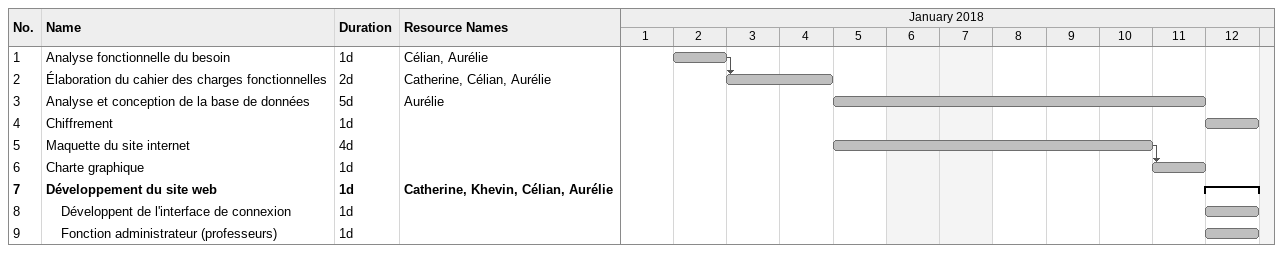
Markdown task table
| ID | Level | Task | Duration | Start | Finish | Predecessors | Resources |
|---|---|---|---|---|---|---|---|
| 1 | 1 | Analyse fonctionnelle du besoin | 1d | 2018-01-02 | 2018-01-02 |  | Célian, Aurélie |
| 2 | 1 | Élaboration du cahier des charges fonctionnelles | 2d | 2018-01-03 | 2018-01-04 | 1 | Catherine, Célian, Aurélie |
| 3 | 1 | Analyse et conception de la base de données | 5d | 2018-01-05 | 2018-01-11 |  | Aurélie |
| 4 | 1 | Chiffrement | 1d | 2018-01-12 | 2018-01-12 |  |  |
| 5 | 1 | Maquette du site internet | 4d | 2018-01-05 | 2018-01-10 |  |  |
| 6 | 1 | Charte graphique | 1d | 2018-01-11 | 2018-01-11 | 5 |  |
| 7 | 1 | **Développement du site web** | 1d | 2018-01-12 | 2018-01-12 |  | Catherine, Khevin, Célian, Aurélie |
| 8 | 2 | Développent de l'interface de connexion | 1d | 2018-01-12 | 2018-01-12 |  |  |
| 9 | 2 | Fonction administrateur (professeurs) | 1d | 2018-01-12 | 2018-01-12 |  |  |
